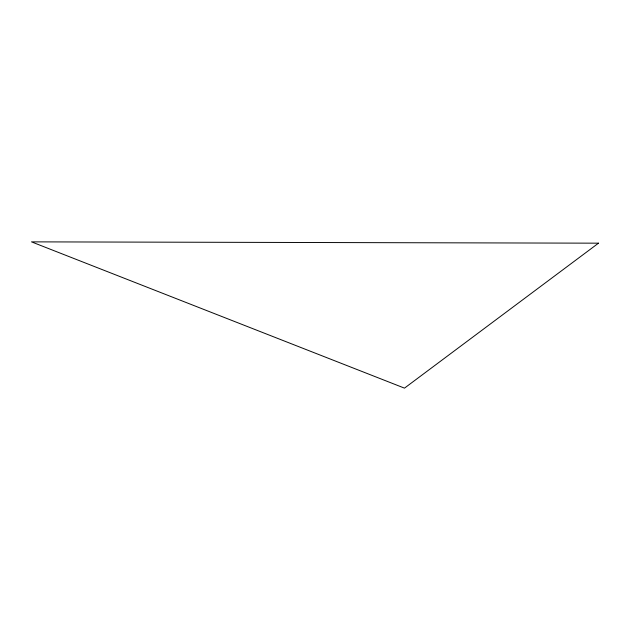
<?xml version="1.0" encoding="UTF-8"?>
<svg xmlns="http://www.w3.org/2000/svg" width="630" height="630" viewBox="0 0 630 630"><rect width="100%" height="100%" fill="white"/><g stroke="black" fill="none" stroke-linecap="round" stroke-linejoin="round"><path stroke-width="0.94" d="M598.5 243.172L404.484 388.135L31.5 241.865L598.5 243.172"/></g></svg>
